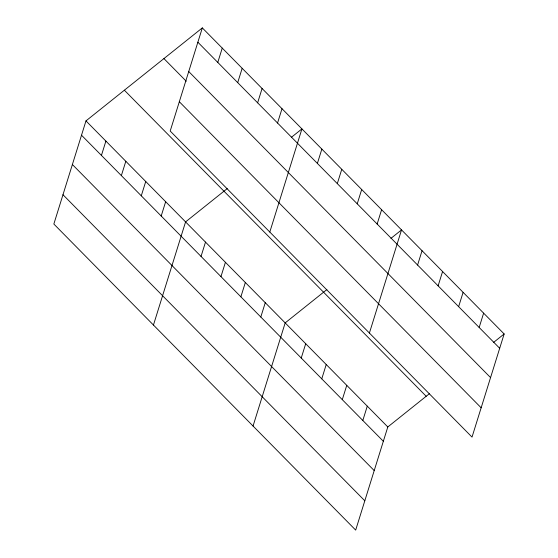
<?xml version="1.0" encoding="UTF-8"?>
<svg xmlns="http://www.w3.org/2000/svg" width="558" height="558" viewBox="0 0 558 558"><rect width="100%" height="100%" fill="white"/><g stroke="black" fill="none" stroke-linecap="round" stroke-linejoin="round"><path stroke-width="0.84" d="M202.324 27.9L170.197 131.039L472.026 437.102L504.153 333.963L202.324 27.9L85.974 120.898L53.847 224.037L355.676 530.1L387.803 426.961L429.493 393.634M101.437 155.41L105.894 141.097M121.358 175.617L125.815 161.297M141.279 195.816L145.736 181.496M161.199 216.016L165.656 201.696M217.787 62.419L222.244 48.1M153.45 325.035L185.577 221.896L227.266 188.569M237.708 82.619L242.165 68.299M201.04 256.415L205.497 242.095M257.629 102.818L262.086 88.499M220.961 276.615L225.418 262.295M277.549 123.018L282.006 108.698M240.882 296.814L245.339 282.494M269.8 232.044L301.927 128.898L291.332 137.366M260.802 317.014L265.259 302.694M317.39 163.417L321.847 149.105M253.053 426.04L285.18 322.894L326.869 289.574M337.311 183.617L341.768 169.304M301.243 358.027L305.707 343.707M357.232 203.823L361.689 189.504M321.771 378.84L326.228 364.52M377.152 224.023L381.609 209.703M342.291 399.654L346.755 385.334M369.403 333.042L401.53 229.903L390.935 238.371M362.819 420.467L367.276 406.147M417.593 265.036L422.05 250.716M438.121 285.842L442.578 271.53M458.641 306.656L463.105 292.336M479.169 327.469L483.626 313.15M493.558 342.431L504.153 333.963M197.867 42.22L499.689 348.283M188.737 71.529L490.559 377.592M163.926 58.59L186.26 81.238M179.327 101.73L481.156 407.793M124.371 90.208L426.193 396.271M85.974 120.898L387.803 426.961M81.517 135.21L383.339 441.28M72.387 164.526L374.216 470.589M62.977 194.721L364.806 500.791"/></g></svg>
